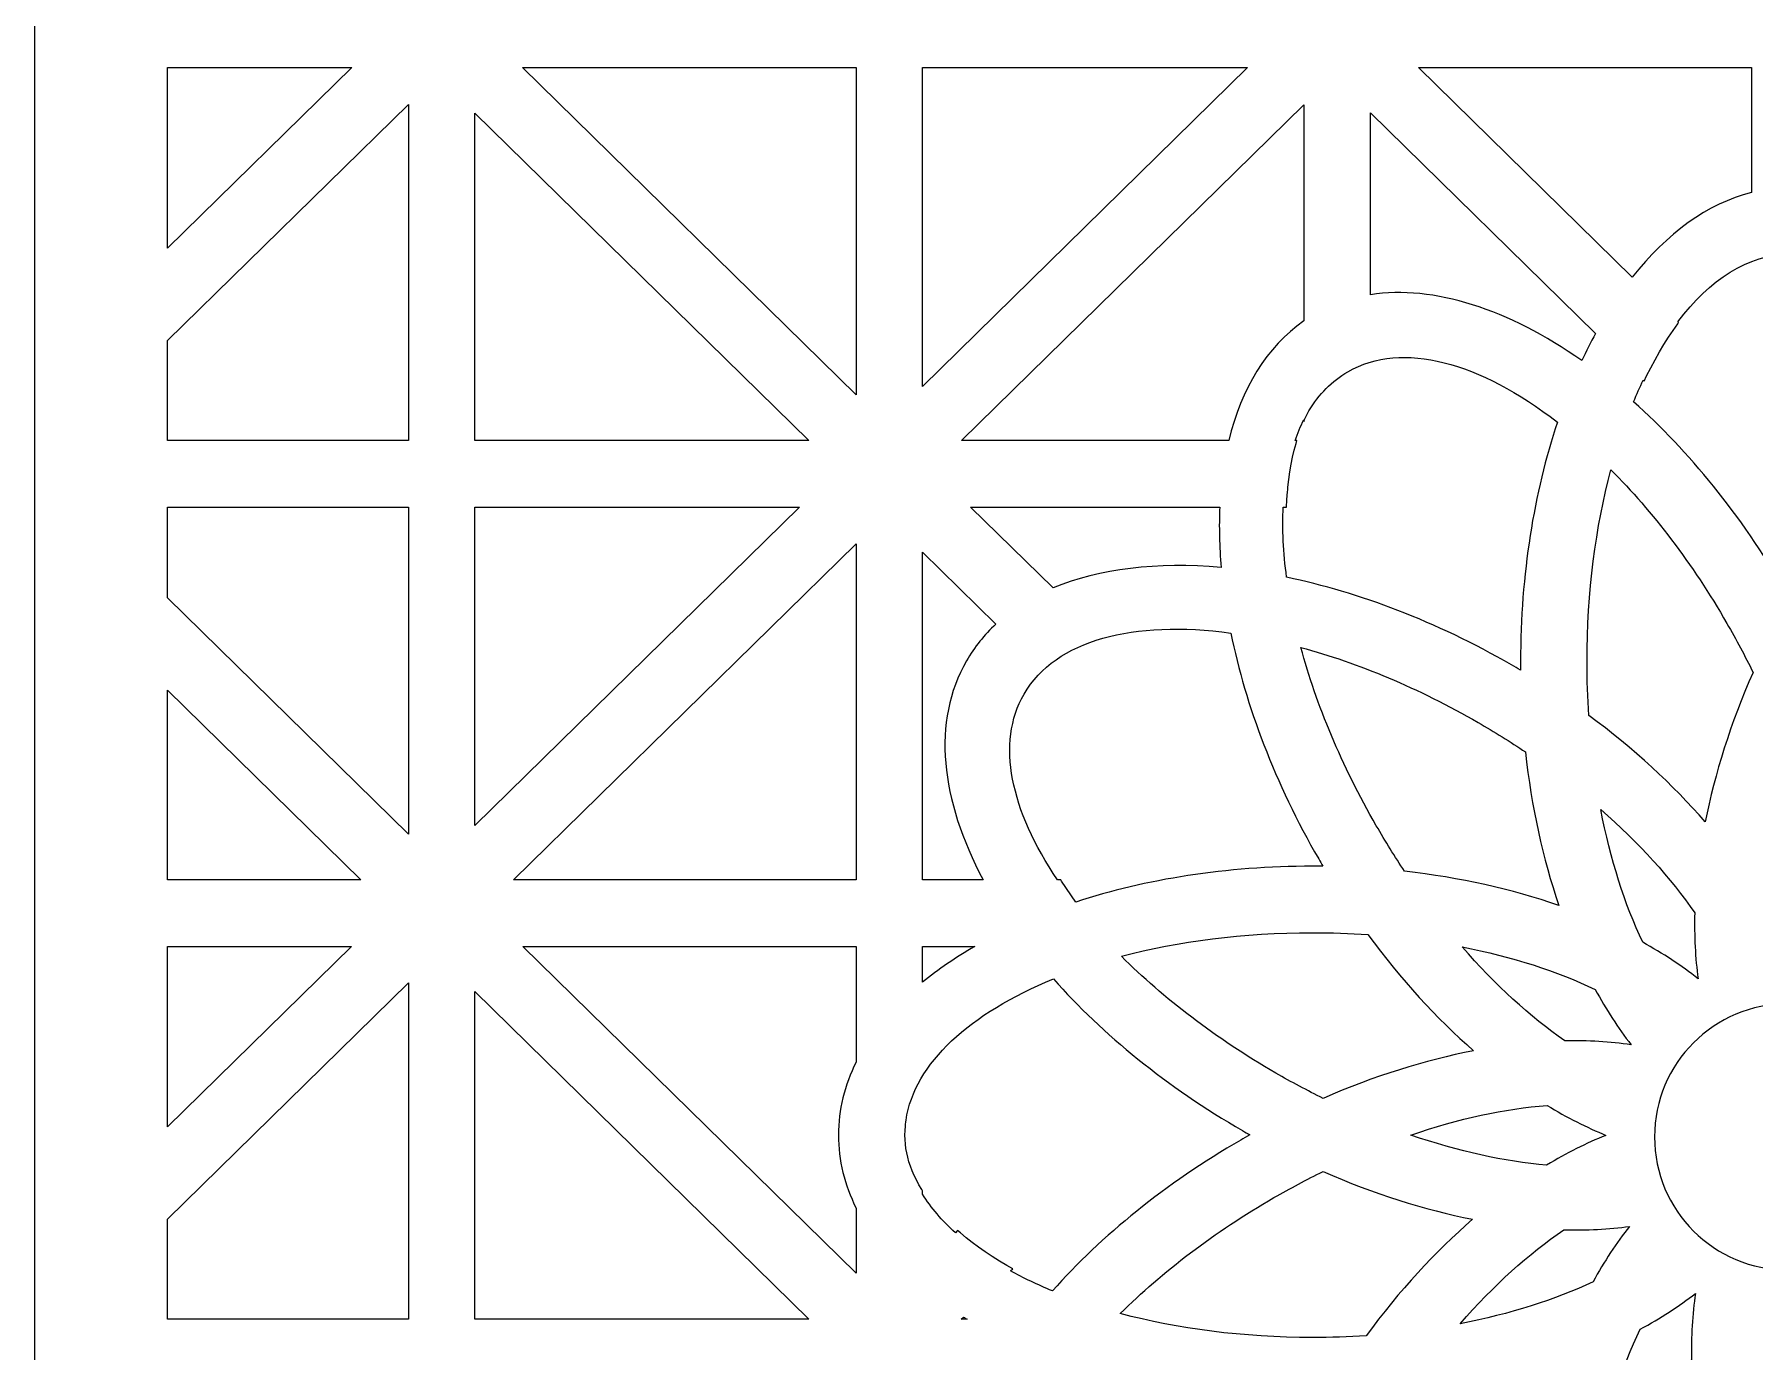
# Model space of a CAD drawing. Header units: centimetres. Extents: x -8.9 to 5.7, y -11.4 to 13.6.
# Drawn here: x -0.801 to 2.401, y -9.514 to -7.062 of the extents above; entities that cross this region are included whole.
import ezdxf

# ---------------------------------------------------------------- set-up
doc = ezdxf.new("R2010")
doc.units = ezdxf.units.CM
doc.header["$MEASUREMENT"] = 0
doc.layers.add('layer 1', color=7, linetype='Continuous')

msp = doc.modelspace()

# ---------------------------------------------------------------- linework, layer by layer
at = {"layer": 'layer 1', "color": 242}
for points, knots in [([(5.67892, 13.6334), (5.67892, 13.6334), (5.67892, 13.37125), (5.67892, 13.37125), (5.67892, 13.37125), (5.67892, 13.37125), (5.67892, 13.19951), (5.67892, 13.19951), (5.67892, 13.19951), (5.67892, 13.19951), (5.67892, 11.94322), (5.67892, 11.94322), (5.67892, 11.94322), (5.67892, 11.94322), (5.67892, 11.77148), (5.67892, 11.77148), (5.67892, 11.77148), (5.67892, 11.77148), (5.67892, 11.73584), (5.67892, 11.73584), (5.67892, 11.73584), (5.67892, 11.73584), (5.67892, 11.5641), (5.67892, 11.5641), (5.67892, 11.5641), (5.67892, 11.5641), (5.67892, 10.30781), (5.67892, 10.30781), (5.67892, 10.30781), (5.67892, 10.30781), (5.67892, 10.13607), (5.67892, 10.13607), (5.67892, 10.13607), (5.67892, 10.13607), (5.67892, 10.10043), (5.67892, 10.10043), (5.67892, 10.10043), (5.67892, 10.10043), (5.67892, 9.92869), (5.67892, 9.92869), (5.67892, 9.92869), (5.67892, 9.92869), (5.67892, 8.6724), (5.67892, 8.6724), (5.67892, 8.6724), (5.67892, 8.6724), (5.67892, 8.50066), (5.67892, 8.50066), (5.67892, 8.50066), (5.67892, 8.50066), (5.67892, 8.46502), (5.67892, 8.46502), (5.67892, 8.46502), (5.67892, 8.46502), (5.67892, 8.29328), (5.67892, 8.29328), (5.67892, 8.29328), (5.67892, 8.29328), (5.67892, 7.03699), (5.67892, 7.03699), (5.67892, 7.03699), (5.67892, 7.03699), (5.67892, 6.86525), (5.67892, 6.86525), (5.67892, 6.86525), (5.67892, 6.86525), (5.67892, 6.82962), (5.67892, 6.82962), (5.67892, 6.82962), (5.67892, 6.82962), (5.67892, 6.65787), (5.67892, 6.65787), (5.67892, 6.65787), (5.67892, 6.65787), (5.67892, 5.40159), (5.67892, 5.40159), (5.67892, 5.40159), (5.67892, 5.40159), (5.67892, 5.22984), (5.67892, 5.22984), (5.67892, 5.22984), (5.67892, 5.22984), (5.67892, 5.19421), (5.67892, 5.19421), (5.67892, 5.19421), (5.67892, 5.19421), (5.67892, 5.02246), (5.67892, 5.02246), (5.67892, 5.02246), (5.67892, 5.02246), (5.67892, 3.76618), (5.67892, 3.76618), (5.67892, 3.76618), (5.67892, 3.76618), (5.67892, 3.59443), (5.67892, 3.59443), (5.67892, 3.59443), (5.67892, 3.59443), (5.67892, 3.5588), (5.67892, 3.5588), (5.67892, 3.5588), (5.67892, 3.5588), (5.67892, 3.38706), (5.67892, 3.38706), (5.67892, 3.38706), (5.67892, 3.38706), (5.67892, 2.13077), (5.67892, 2.13077), (5.67892, 2.13077), (5.67892, 2.13077), (5.67892, 1.95902), (5.67892, 1.95902), (5.67892, 1.95902), (5.67892, 1.95902), (5.67892, 1.92339), (5.67892, 1.92339), (5.67892, 1.92339), (5.67892, 1.92339), (5.67892, 1.75165), (5.67892, 1.75165), (5.67892, 1.75165), (5.67892, 1.75165), (5.67892, 0.49536), (5.67892, 0.49536), (5.67892, 0.49536), (5.67892, 0.49536), (5.67892, 0.32362), (5.67892, 0.32362), (5.67892, 0.32362), (5.67892, 0.32362), (5.67892, 0.28798), (5.67892, 0.28798), (5.67892, 0.28798), (5.67892, 0.28798), (5.67892, 0.11624), (5.67892, 0.11624), (5.67892, 0.11624), (5.67892, 0.11624), (5.67892, -1.14005), (5.67892, -1.14005), (5.67892, -1.14005), (5.67892, -1.14005), (5.67892, -1.31179), (5.67892, -1.31179), (5.67892, -1.31179), (5.67892, -1.31179), (5.67892, -1.34743), (5.67892, -1.34743), (5.67892, -1.34743), (5.67892, -1.34743), (5.67892, -1.51917), (5.67892, -1.51917), (5.67892, -1.51917), (5.67892, -1.51917), (5.67892, -2.77546), (5.67892, -2.77546), (5.67892, -2.77546), (5.67892, -2.77546), (5.67892, -2.9472), (5.67892, -2.9472), (5.67892, -2.9472), (5.67892, -2.9472), (5.67892, -2.98284), (5.67892, -2.98284), (5.67892, -2.98284), (5.67892, -2.98284), (5.67892, -3.15458), (5.67892, -3.15458), (5.67892, -3.15458), (5.67892, -3.15458), (5.67892, -4.41087), (5.67892, -4.41087), (5.67892, -4.41087), (5.67892, -4.41087), (5.67892, -4.58261), (5.67892, -4.58261), (5.67892, -4.58261), (5.67892, -4.58261), (5.67892, -4.61824), (5.67892, -4.61824), (5.67892, -4.61824), (5.67892, -4.61824), (5.67892, -4.78999), (5.67892, -4.78999), (5.67892, -4.78999), (5.67892, -4.78999), (5.67892, -6.04627), (5.67892, -6.04627), (5.67892, -6.04627), (5.67892, -6.04627), (5.67892, -6.21802), (5.67892, -6.21802), (5.67892, -6.21802), (5.67892, -6.21802), (5.67892, -6.25365), (5.67892, -6.25365), (5.67892, -6.25365), (5.67892, -6.25365), (5.67892, -6.4254), (5.67892, -6.4254), (5.67892, -6.4254), (5.67892, -6.4254), (5.67892, -7.68168), (5.67892, -7.68168), (5.67892, -7.68168), (5.67892, -7.68168), (5.67892, -7.85343), (5.67892, -7.85343), (5.67892, -7.85343), (5.67892, -7.85343), (5.67892, -7.88906), (5.67892, -7.88906), (5.67892, -7.88906), (5.67892, -7.88906), (5.67892, -8.06081), (5.67892, -8.06081), (5.67892, -8.06081), (5.67892, -8.06081), (5.67892, -9.31709), (5.67892, -9.31709), (5.67892, -9.31709), (5.67892, -9.31709), (5.67892, -9.48884), (5.67892, -9.48884), (5.67892, -9.48884), (5.67892, -9.48884), (5.67892, -9.52447), (5.67892, -9.52447), (5.67892, -9.52447), (5.67892, -9.52447), (5.67892, -9.69621), (5.67892, -9.69621), (5.67892, -9.69621), (5.67892, -9.69621), (5.67892, -10.9525), (5.67892, -10.9525), (5.67892, -10.9525), (5.67892, -10.9525), (5.67892, -11.12424), (5.67892, -11.12424), (5.67892, -11.12424), (5.67892, -11.12424), (5.67892, -11.37676), (5.67892, -11.37676), (5.67892, -11.37676), (5.67892, -11.37676), (4.44413, -11.37676), (4.44413, -11.37676), (4.44413, -11.37676), (4.44413, -11.37676), (4.26903, -11.37676), (4.26903, -11.37676), (4.26903, -11.37676), (4.26903, -11.37676), (3.96556, -11.37676), (3.96556, -11.37676), (3.96556, -11.37676), (3.96556, -11.37676), (3.79046, -11.37676), (3.79046, -11.37676), (3.79046, -11.37676), (3.79046, -11.37676), (2.77678, -11.37676), (2.77678, -11.37676), (2.77678, -11.37676), (2.77678, -11.37676), (2.60169, -11.37676), (2.60169, -11.37676), (2.60169, -11.37676), (2.60169, -11.37676), (2.29822, -11.37676), (2.29822, -11.37676), (2.29822, -11.37676), (2.29822, -11.37676), (2.12312, -11.37676), (2.12312, -11.37676), (2.12312, -11.37676), (2.12312, -11.37676), (1.10944, -11.37676), (1.10944, -11.37676), (1.10944, -11.37676), (1.10944, -11.37676), (0.93434, -11.37676), (0.93434, -11.37676), (0.93434, -11.37676), (0.93434, -11.37676), (0.63087, -11.37676), (0.63087, -11.37676), (0.63087, -11.37676), (0.63087, -11.37676), (0.45577, -11.37676), (0.45577, -11.37676), (0.45577, -11.37676), (0.45577, -11.37676), (-0.80061, -11.37676), (-0.80061, -11.37676), (-0.80061, -11.37676), (-0.80061, -11.37676), (-0.80061, -11.14541), (-0.80061, -11.14541), (-0.80061, -11.14541), (-0.80061, -11.14541), (-0.80061, -10.97367), (-0.80061, -10.97367), (-0.80061, -10.97367), (-0.80061, -10.97367), (-0.80061, -9.67505), (-0.80061, -9.67505), (-0.80061, -9.67505), (-0.80061, -9.67505), (-0.80061, -9.33826), (-0.80061, -9.33826), (-0.80061, -9.33826), (-0.80061, -9.33826), (-0.80061, -8.03964), (-0.80061, -8.03964), (-0.80061, -8.03964), (-0.80061, -8.03964), (-0.80061, -7.70285), (-0.80061, -7.70285), (-0.80061, -7.70285), (-0.80061, -7.70285), (-0.80061, -6.40423), (-0.80061, -6.40423), (-0.80061, -6.40423), (-0.80061, -6.40423), (-0.80061, -6.06744), (-0.80061, -6.06744), (-0.80061, -6.06744), (-0.80061, -6.06744), (-0.80061, -4.76882), (-0.80061, -4.76882), (-0.80061, -4.76882), (-0.80061, -4.76882), (-0.80061, -4.43203), (-0.80061, -4.43203), (-0.80061, -4.43203), (-0.80061, -4.43203), (-0.80061, -3.13341), (-0.80061, -3.13341), (-0.80061, -3.13341), (-0.80061, -3.13341), (-0.80061, -2.79663), (-0.80061, -2.79663), (-0.80061, -2.79663), (-0.80061, -2.79663), (-0.80061, -1.498), (-0.80061, -1.498), (-0.80061, -1.498), (-0.80061, -1.498), (-0.80061, -1.16122), (-0.80061, -1.16122), (-0.80061, -1.16122), (-0.80061, -1.16122), (-0.80061, 0.13741), (-0.80061, 0.13741), (-0.80061, 0.13741), (-0.80061, 0.13741), (-0.80061, 0.47419), (-0.80061, 0.47419), (-0.80061, 0.47419), (-0.80061, 0.47419), (-0.80061, 1.77282), (-0.80061, 1.77282), (-0.80061, 1.77282), (-0.80061, 1.77282), (-0.80061, 2.1096), (-0.80061, 2.1096), (-0.80061, 2.1096), (-0.80061, 2.1096), (-0.80061, 3.40822), (-0.80061, 3.40822), (-0.80061, 3.40822), (-0.80061, 3.40822), (-0.80061, 3.74501), (-0.80061, 3.74501), (-0.80061, 3.74501), (-0.80061, 3.74501), (-0.80061, 5.04363), (-0.80061, 5.04363), (-0.80061, 5.04363), (-0.80061, 5.04363), (-0.80061, 5.38042), (-0.80061, 5.38042), (-0.80061, 5.38042), (-0.80061, 5.38042), (-0.80061, 6.67904), (-0.80061, 6.67904), (-0.80061, 6.67904), (-0.80061, 6.67904), (-0.80061, 7.01583), (-0.80061, 7.01583), (-0.80061, 7.01583), (-0.80061, 7.01583), (-0.80061, 8.31445), (-0.80061, 8.31445), (-0.80061, 8.31445), (-0.80061, 8.31445), (-0.80061, 8.65124), (-0.80061, 8.65124), (-0.80061, 8.65124), (-0.80061, 8.65124), (-0.80061, 9.94986), (-0.80061, 9.94986), (-0.80061, 9.94986), (-0.80061, 9.94986), (-0.80061, 10.28664), (-0.80061, 10.28664), (-0.80061, 10.28664), (-0.80061, 10.28664), (-0.80061, 11.58527), (-0.80061, 11.58527), (-0.80061, 11.58527), (-0.80061, 11.58527), (-0.80061, 11.92205), (-0.80061, 11.92205), (-0.80061, 11.92205), (-0.80061, 11.92205), (-0.80061, 13.22068), (-0.80061, 13.22068), (-0.80061, 13.22068), (-0.80061, 13.22068), (-0.80061, 13.39242), (-0.80061, 13.39242), (-0.80061, 13.39242), (-0.80061, 13.39242), (-0.80061, 13.6334), (-0.80061, 13.6334), (-0.80061, 13.6334), (-0.80061, 13.6334), (0.44595, 13.6334), (0.44595, 13.6334), (0.44595, 13.6334), (0.44595, 13.6334), (0.62105, 13.6334), (0.62105, 13.6334), (0.62105, 13.6334), (0.62105, 13.6334), (0.94416, 13.6334), (0.94416, 13.6334), (0.94416, 13.6334), (0.94416, 13.6334), (1.11926, 13.6334), (1.11926, 13.6334), (1.11926, 13.6334), (1.11926, 13.6334), (2.1133, 13.6334), (2.1133, 13.6334), (2.1133, 13.6334), (2.1133, 13.6334), (2.2884, 13.6334), (2.2884, 13.6334), (2.2884, 13.6334), (2.2884, 13.6334), (2.6115, 13.6334), (2.6115, 13.6334), (2.6115, 13.6334), (2.6115, 13.6334), (2.7866, 13.6334), (2.7866, 13.6334), (2.7866, 13.6334), (2.7866, 13.6334), (3.78064, 13.6334), (3.78064, 13.6334), (3.78064, 13.6334), (3.78064, 13.6334), (3.95574, 13.6334), (3.95574, 13.6334), (3.95574, 13.6334), (3.95574, 13.6334), (4.27885, 13.6334), (4.27885, 13.6334), (4.27885, 13.6334), (4.27885, 13.6334), (4.45395, 13.6334), (4.45395, 13.6334), (4.45395, 13.6334), (4.45395, 13.6334), (5.67892, 13.6334), (5.67892, 13.6334)], [0, 0, 0, 0, 0.0082645, 0.0082645, 0.0082645, 0.0082645, 0.0165289, 0.0165289, 0.0165289, 0.0165289, 0.0247934, 0.0247934, 0.0247934, 0.0247934, 0.0330579, 0.0330579, 0.0330579, 0.0330579, 0.0413223, 0.0413223, 0.0413223, 0.0413223, 0.0495868, 0.0495868, 0.0495868, 0.0495868, 0.0578512, 0.0578512, 0.0578512, 0.0578512, 0.0661157, 0.0661157, 0.0661157, 0.0661157, 0.0743802, 0.0743802, 0.0743802, 0.0743802, 0.0826446, 0.0826446, 0.0826446, 0.0826446, 0.0909091, 0.0909091, 0.0909091, 0.0909091, 0.0991736, 0.0991736, 0.0991736, 0.0991736, 0.107438, 0.107438, 0.107438, 0.107438, 0.1157025, 0.1157025, 0.1157025, 0.1157025, 0.1239669, 0.1239669, 0.1239669, 0.1239669, 0.1322314, 0.1322314, 0.1322314, 0.1322314, 0.1404959, 0.1404959, 0.1404959, 0.1404959, 0.1487603, 0.1487603, 0.1487603, 0.1487603, 0.1570248, 0.1570248, 0.1570248, 0.1570248, 0.1652893, 0.1652893, 0.1652893, 0.1652893, 0.1735537, 0.1735537, 0.1735537, 0.1735537, 0.1818182, 0.1818182, 0.1818182, 0.1818182, 0.1900826, 0.1900826, 0.1900826, 0.1900826, 0.1983471, 0.1983471, 0.1983471, 0.1983471, 0.2066116, 0.2066116, 0.2066116, 0.2066116, 0.214876, 0.214876, 0.214876, 0.214876, 0.2231405, 0.2231405, 0.2231405, 0.2231405, 0.231405, 0.231405, 0.231405, 0.231405, 0.2396694, 0.2396694, 0.2396694, 0.2396694, 0.2479339, 0.2479339, 0.2479339, 0.2479339, 0.2561983, 0.2561983, 0.2561983, 0.2561983, 0.2644628, 0.2644628, 0.2644628, 0.2644628, 0.2727273, 0.2727273, 0.2727273, 0.2727273, 0.2809917, 0.2809917, 0.2809917, 0.2809917, 0.2892562, 0.2892562, 0.2892562, 0.2892562, 0.2975207, 0.2975207, 0.2975207, 0.2975207, 0.3057851, 0.3057851, 0.3057851, 0.3057851, 0.3140496, 0.3140496, 0.3140496, 0.3140496, 0.322314, 0.322314, 0.322314, 0.322314, 0.3305785, 0.3305785, 0.3305785, 0.3305785, 0.338843, 0.338843, 0.338843, 0.338843, 0.3471074, 0.3471074, 0.3471074, 0.3471074, 0.3553719, 0.3553719, 0.3553719, 0.3553719, 0.3636364, 0.3636364, 0.3636364, 0.3636364, 0.3719008, 0.3719008, 0.3719008, 0.3719008, 0.3801653, 0.3801653, 0.3801653, 0.3801653, 0.3884298, 0.3884298, 0.3884298, 0.3884298, 0.3966942, 0.3966942, 0.3966942, 0.3966942, 0.4049587, 0.4049587, 0.4049587, 0.4049587, 0.4132231, 0.4132231, 0.4132231, 0.4132231, 0.4214876, 0.4214876, 0.4214876, 0.4214876, 0.4297521, 0.4297521, 0.4297521, 0.4297521, 0.4380165, 0.4380165, 0.4380165, 0.4380165, 0.446281, 0.446281, 0.446281, 0.446281, 0.4545455, 0.4545455, 0.4545455, 0.4545455, 0.4628099, 0.4628099, 0.4628099, 0.4628099, 0.4710744, 0.4710744, 0.4710744, 0.4710744, 0.4793388, 0.4793388, 0.4793388, 0.4793388, 0.4876033, 0.4876033, 0.4876033, 0.4876033, 0.4958678, 0.4958678, 0.4958678, 0.4958678, 0.5041322, 0.5041322, 0.5041322, 0.5041322, 0.5123967, 0.5123967, 0.5123967, 0.5123967, 0.5206612, 0.5206612, 0.5206612, 0.5206612, 0.5289256, 0.5289256, 0.5289256, 0.5289256, 0.5371901, 0.5371901, 0.5371901, 0.5371901, 0.5454545, 0.5454545, 0.5454545, 0.5454545, 0.553719, 0.553719, 0.553719, 0.553719, 0.5619835, 0.5619835, 0.5619835, 0.5619835, 0.5702479, 0.5702479, 0.5702479, 0.5702479, 0.5785124, 0.5785124, 0.5785124, 0.5785124, 0.5867769, 0.5867769, 0.5867769, 0.5867769, 0.5950413, 0.5950413, 0.5950413, 0.5950413, 0.6033058, 0.6033058, 0.6033058, 0.6033058, 0.6115702, 0.6115702, 0.6115702, 0.6115702, 0.6198347, 0.6198347, 0.6198347, 0.6198347, 0.6280992, 0.6280992, 0.6280992, 0.6280992, 0.6363636, 0.6363636, 0.6363636, 0.6363636, 0.6446281, 0.6446281, 0.6446281, 0.6446281, 0.6528926, 0.6528926, 0.6528926, 0.6528926, 0.661157, 0.661157, 0.661157, 0.661157, 0.6694215, 0.6694215, 0.6694215, 0.6694215, 0.677686, 0.677686, 0.677686, 0.677686, 0.6859504, 0.6859504, 0.6859504, 0.6859504, 0.6942149, 0.6942149, 0.6942149, 0.6942149, 0.7024793, 0.7024793, 0.7024793, 0.7024793, 0.7107438, 0.7107438, 0.7107438, 0.7107438, 0.7190083, 0.7190083, 0.7190083, 0.7190083, 0.7272727, 0.7272727, 0.7272727, 0.7272727, 0.7355372, 0.7355372, 0.7355372, 0.7355372, 0.7438017, 0.7438017, 0.7438017, 0.7438017, 0.7520661, 0.7520661, 0.7520661, 0.7520661, 0.7603306, 0.7603306, 0.7603306, 0.7603306, 0.768595, 0.768595, 0.768595, 0.768595, 0.7768595, 0.7768595, 0.7768595, 0.7768595, 0.785124, 0.785124, 0.785124, 0.785124, 0.7933884, 0.7933884, 0.7933884, 0.7933884, 0.8016529, 0.8016529, 0.8016529, 0.8016529, 0.8099174, 0.8099174, 0.8099174, 0.8099174, 0.8181818, 0.8181818, 0.8181818, 0.8181818, 0.8264463, 0.8264463, 0.8264463, 0.8264463, 0.8347107, 0.8347107, 0.8347107, 0.8347107, 0.8429752, 0.8429752, 0.8429752, 0.8429752, 0.8512397, 0.8512397, 0.8512397, 0.8512397, 0.8595041, 0.8595041, 0.8595041, 0.8595041, 0.8677686, 0.8677686, 0.8677686, 0.8677686, 0.8760331, 0.8760331, 0.8760331, 0.8760331, 0.8842975, 0.8842975, 0.8842975, 0.8842975, 0.892562, 0.892562, 0.892562, 0.892562, 0.9008264, 0.9008264, 0.9008264, 0.9008264, 0.9090909, 0.9090909, 0.9090909, 0.9090909, 0.9173554, 0.9173554, 0.9173554, 0.9173554, 0.9256198, 0.9256198, 0.9256198, 0.9256198, 0.9338843, 0.9338843, 0.9338843, 0.9338843, 0.9421488, 0.9421488, 0.9421488, 0.9421488, 0.9504132, 0.9504132, 0.9504132, 0.9504132, 0.9586777, 0.9586777, 0.9586777, 0.9586777, 0.9669421, 0.9669421, 0.9669421, 0.9669421, 0.9752066, 0.9752066, 0.9752066, 0.9752066, 0.9834711, 0.9834711, 0.9834711, 0.9834711, 1, 1, 1, 1]), ([(-0.55298, -7.45997), (-0.55298, -7.45997), (-0.2101, -7.12365), (-0.2101, -7.12365), (-0.2101, -7.12365), (-0.2101, -7.12365), (-0.55298, -7.12365), (-0.55298, -7.12365), (-0.55298, -7.12365), (-0.55298, -7.12365), (-0.55298, -7.45997), (-0.55298, -7.45997)], [0, 0, 0, 0, 0.25, 0.25, 0.25, 0.25, 0.5, 0.5, 0.5, 0.5, 1, 1, 1, 1]), ([(0.72861, -7.73241), (0.72861, -7.73241), (0.72861, -7.12365), (0.72861, -7.12365), (0.72861, -7.12365), (0.72861, -7.12365), (0.10796, -7.12365), (0.10796, -7.12365), (0.10796, -7.12365), (0.10796, -7.12365), (0.72861, -7.73241), (0.72861, -7.73241)], [0, 0, 0, 0, 0.25, 0.25, 0.25, 0.25, 0.5, 0.5, 0.5, 0.5, 1, 1, 1, 1]), ([(0.85242, -7.12365), (0.85242, -7.12365), (0.85242, -7.71689), (0.85242, -7.71689), (0.85242, -7.71689), (0.85242, -7.71689), (1.45725, -7.12365), (1.45725, -7.12365), (1.45725, -7.12365), (1.45725, -7.12365), (0.85242, -7.12365), (0.85242, -7.12365)], [0, 0, 0, 0, 0.25, 0.25, 0.25, 0.25, 0.5, 0.5, 0.5, 0.5, 1, 1, 1, 1]), ([(2.17311, -7.51384), (2.23735, -7.43213), (2.31303, -7.37662), (2.3951, -7.3562), (2.3951, -7.3562), (2.3951, -7.3562), (2.3951, -7.12365), (2.3951, -7.12365), (2.3951, -7.12365), (2.3951, -7.12365), (1.77531, -7.12365), (1.77531, -7.12365), (1.77531, -7.12365), (1.77531, -7.12365), (2.17311, -7.51384), (2.17311, -7.51384)], [0, 0, 0, 0, 0.2, 0.2, 0.2, 0.2, 0.4, 0.4, 0.4, 0.4, 0.6, 0.6, 0.6, 0.6, 1, 1, 1, 1]), ([(-0.55298, -7.81773), (-0.55298, -7.81773), (-0.10463, -7.81773), (-0.10463, -7.81773), (-0.10463, -7.81773), (-0.10463, -7.81773), (-0.10463, -7.19195), (-0.10463, -7.19195), (-0.10463, -7.19195), (-0.10463, -7.19195), (-0.55298, -7.63171), (-0.55298, -7.63171), (-0.55298, -7.63171), (-0.55298, -7.63171), (-0.55298, -7.81773), (-0.55298, -7.81773)], [0, 0, 0, 0, 0.2, 0.2, 0.2, 0.2, 0.4, 0.4, 0.4, 0.4, 0.6, 0.6, 0.6, 0.6, 1, 1, 1, 1]), ([(1.42227, -7.81773), (1.44561, -7.72114), (1.4921, -7.64353), (1.56185, -7.59522), (1.56185, -7.59522), (1.56185, -7.59522), (1.56185, -7.19279), (1.56185, -7.19279), (1.56185, -7.19279), (1.56185, -7.19279), (0.92471, -7.81773), (0.92471, -7.81773), (0.92471, -7.81773), (0.92471, -7.81773), (1.42227, -7.81773), (1.42227, -7.81773)], [0, 0, 0, 0, 0.2, 0.2, 0.2, 0.2, 0.4, 0.4, 0.4, 0.4, 0.6, 0.6, 0.6, 0.6, 1, 1, 1, 1]), ([(0.01918, -7.20831), (0.01918, -7.20831), (0.01918, -7.81773), (0.01918, -7.81773), (0.01918, -7.81773), (0.01918, -7.81773), (0.6405, -7.81773), (0.6405, -7.81773), (0.6405, -7.81773), (0.6405, -7.81773), (0.01918, -7.20831), (0.01918, -7.20831)], [0, 0, 0, 0, 0.25, 0.25, 0.25, 0.25, 0.5, 0.5, 0.5, 0.5, 1, 1, 1, 1]), ([(1.68567, -7.54635), (1.80407, -7.52798), (1.94325, -7.57359), (2.07921, -7.66905), (2.07921, -7.66905), (2.08736, -7.65163), (2.09588, -7.63478), (2.10475, -7.61853), (2.10475, -7.61853), (2.10475, -7.61853), (1.68567, -7.20747), (1.68567, -7.20747), (1.68567, -7.20747), (1.68567, -7.20747), (1.68567, -7.54635), (1.68567, -7.54635)], [0, 0, 0, 0, 0.2, 0.2, 0.2, 0.2, 0.4, 0.4, 0.4, 0.4, 0.6, 0.6, 0.6, 0.6, 1, 1, 1, 1]), ([(2.17565, -7.74571), (2.27825, -7.83704), (2.37553, -7.956), (2.45646, -8.09617), (2.45646, -8.09617), (2.45974, -8.10185), (2.46296, -8.10755), (2.46615, -8.11324), (2.46615, -8.11324), (2.46874, -8.10867), (2.47134, -8.10409), (2.47398, -8.09952), (2.47398, -8.09952), (2.55535, -7.95859), (2.65325, -7.83911), (2.75647, -7.74758), (2.75647, -7.74758), (2.74745, -7.72555), (2.73782, -7.70458), (2.72764, -7.68474), (2.72764, -7.68474), (2.72764, -7.68474), (2.72695, -7.68542), (2.72695, -7.68542), (2.72695, -7.68542), (2.72695, -7.68542), (2.72615, -7.68382), (2.72615, -7.68382), (2.72615, -7.68382), (2.72615, -7.68382), (2.71816, -7.66882), (2.71816, -7.66882), (2.71816, -7.66882), (2.71816, -7.66882), (2.71001, -7.65432), (2.71001, -7.65432), (2.71001, -7.65432), (2.71001, -7.65432), (2.7017, -7.64031), (2.7017, -7.64031), (2.7017, -7.64031), (2.7017, -7.64031), (2.69325, -7.6268), (2.69325, -7.6268), (2.69325, -7.6268), (2.69325, -7.6268), (2.68466, -7.61381), (2.68466, -7.61381), (2.68466, -7.61381), (2.68466, -7.61381), (2.67595, -7.60134), (2.67595, -7.60134), (2.67595, -7.60134), (2.67595, -7.60134), (2.66714, -7.5894), (2.66714, -7.5894), (2.66714, -7.5894), (2.66714, -7.5894), (2.6596, -7.57974), (2.6596, -7.57974), (2.6596, -7.57974), (2.6596, -7.57974), (2.65975, -7.57959), (2.65975, -7.57959), (2.65975, -7.57959), (2.60307, -7.51084), (2.53666, -7.47129), (2.46567, -7.47129), (2.46567, -7.47129), (2.38889, -7.47129), (2.31747, -7.51757), (2.25791, -7.59701), (2.25791, -7.59701), (2.25791, -7.59701), (2.25918, -7.59826), (2.25918, -7.59826), (2.25918, -7.59826), (2.25918, -7.59826), (2.25765, -7.60032), (2.25765, -7.60032), (2.25765, -7.60032), (2.25765, -7.60032), (2.24897, -7.61271), (2.24897, -7.61271), (2.24897, -7.61271), (2.24897, -7.61271), (2.2404, -7.6256), (2.2404, -7.6256), (2.2404, -7.6256), (2.2404, -7.6256), (2.23196, -7.63902), (2.23196, -7.63902), (2.23196, -7.63902), (2.23196, -7.63902), (2.22367, -7.65293), (2.22367, -7.65293), (2.22367, -7.65293), (2.22367, -7.65293), (2.21553, -7.66735), (2.21553, -7.66735), (2.21553, -7.66735), (2.21553, -7.66735), (2.20755, -7.68224), (2.20755, -7.68224), (2.20755, -7.68224), (2.20755, -7.68224), (2.19976, -7.69759), (2.19976, -7.69759), (2.19976, -7.69759), (2.19976, -7.69759), (2.19515, -7.7072), (2.19515, -7.7072), (2.19515, -7.7072), (2.19515, -7.7072), (2.19345, -7.70553), (2.19345, -7.70553), (2.19345, -7.70553), (2.18729, -7.71849), (2.18134, -7.73189), (2.17565, -7.74571)], [0, 0, 0, 0, 0.0322581, 0.0322581, 0.0322581, 0.0322581, 0.0645161, 0.0645161, 0.0645161, 0.0645161, 0.0967742, 0.0967742, 0.0967742, 0.0967742, 0.1290323, 0.1290323, 0.1290323, 0.1290323, 0.1612903, 0.1612903, 0.1612903, 0.1612903, 0.1935484, 0.1935484, 0.1935484, 0.1935484, 0.2258065, 0.2258065, 0.2258065, 0.2258065, 0.2580645, 0.2580645, 0.2580645, 0.2580645, 0.2903226, 0.2903226, 0.2903226, 0.2903226, 0.3225806, 0.3225806, 0.3225806, 0.3225806, 0.3548387, 0.3548387, 0.3548387, 0.3548387, 0.3870968, 0.3870968, 0.3870968, 0.3870968, 0.4193548, 0.4193548, 0.4193548, 0.4193548, 0.4516129, 0.4516129, 0.4516129, 0.4516129, 0.483871, 0.483871, 0.483871, 0.483871, 0.516129, 0.516129, 0.516129, 0.516129, 0.5483871, 0.5483871, 0.5483871, 0.5483871, 0.5806452, 0.5806452, 0.5806452, 0.5806452, 0.6129032, 0.6129032, 0.6129032, 0.6129032, 0.6451613, 0.6451613, 0.6451613, 0.6451613, 0.6774194, 0.6774194, 0.6774194, 0.6774194, 0.7096774, 0.7096774, 0.7096774, 0.7096774, 0.7419355, 0.7419355, 0.7419355, 0.7419355, 0.7741935, 0.7741935, 0.7741935, 0.7741935, 0.8064516, 0.8064516, 0.8064516, 0.8064516, 0.8387097, 0.8387097, 0.8387097, 0.8387097, 0.8709677, 0.8709677, 0.8709677, 0.8709677, 0.9032258, 0.9032258, 0.9032258, 0.9032258, 0.9354839, 0.9354839, 0.9354839, 0.9354839, 1, 1, 1, 1]), ([(1.52987, -8.07237), (1.66439, -8.10017), (1.80812, -8.15455), (1.94829, -8.23547), (1.94829, -8.23547), (1.95397, -8.23875), (1.9596, -8.24208), (1.96522, -8.24541), (1.96522, -8.24541), (1.96517, -8.24016), (1.96514, -8.23489), (1.96514, -8.22962), (1.96514, -8.22962), (1.96514, -8.06688), (1.99018, -7.91446), (2.03381, -7.78358), (2.03381, -7.78358), (1.88961, -7.67202), (1.74522, -7.63117), (1.64383, -7.68971), (1.64383, -7.68971), (1.61403, -7.70691), (1.58982, -7.73162), (1.5711, -7.76252), (1.5711, -7.76252), (1.5711, -7.76252), (1.56792, -7.76876), (1.56792, -7.76876), (1.56792, -7.76876), (1.56792, -7.76876), (1.56333, -7.77869), (1.56333, -7.77869), (1.56333, -7.77869), (1.56333, -7.77869), (1.56185, -7.78222), (1.56185, -7.78222), (1.56185, -7.78222), (1.56185, -7.78222), (1.56185, -7.77915), (1.56185, -7.77915), (1.56185, -7.77915), (1.5557, -7.79124), (1.55027, -7.80411), (1.54558, -7.81773), (1.54558, -7.81773), (1.54558, -7.81773), (1.54912, -7.81773), (1.54912, -7.81773), (1.54912, -7.81773), (1.54912, -7.81773), (1.5474, -7.82344), (1.5474, -7.82344), (1.5474, -7.82344), (1.5474, -7.82344), (1.5441, -7.83585), (1.5441, -7.83585), (1.5441, -7.83585), (1.5441, -7.83585), (1.5411, -7.84874), (1.5411, -7.84874), (1.5411, -7.84874), (1.5411, -7.84874), (1.53842, -7.86208), (1.53842, -7.86208), (1.53842, -7.86208), (1.53842, -7.86208), (1.53605, -7.87588), (1.53605, -7.87588), (1.53605, -7.87588), (1.53605, -7.87588), (1.53402, -7.89011), (1.53402, -7.89011), (1.53402, -7.89011), (1.53402, -7.89011), (1.53234, -7.90477), (1.53234, -7.90477), (1.53234, -7.90477), (1.53234, -7.90477), (1.53185, -7.91028), (1.53185, -7.91028), (1.53185, -7.91028), (1.53185, -7.91028), (1.53156, -7.91285), (1.53156, -7.91285), (1.53156, -7.91285), (1.53156, -7.91285), (1.53023, -7.92791), (1.53023, -7.92791), (1.53023, -7.92791), (1.53023, -7.92791), (1.52937, -7.94154), (1.52937, -7.94154), (1.52937, -7.94154), (1.52937, -7.94154), (1.52352, -7.94154), (1.52352, -7.94154), (1.52352, -7.94154), (1.52158, -7.98225), (1.5237, -8.02615), (1.52987, -8.07237)], [0, 0, 0, 0, 0.0384615, 0.0384615, 0.0384615, 0.0384615, 0.0769231, 0.0769231, 0.0769231, 0.0769231, 0.1153846, 0.1153846, 0.1153846, 0.1153846, 0.1538462, 0.1538462, 0.1538462, 0.1538462, 0.1923077, 0.1923077, 0.1923077, 0.1923077, 0.2307692, 0.2307692, 0.2307692, 0.2307692, 0.2692308, 0.2692308, 0.2692308, 0.2692308, 0.3076923, 0.3076923, 0.3076923, 0.3076923, 0.3461538, 0.3461538, 0.3461538, 0.3461538, 0.3846154, 0.3846154, 0.3846154, 0.3846154, 0.4230769, 0.4230769, 0.4230769, 0.4230769, 0.4615385, 0.4615385, 0.4615385, 0.4615385, 0.5, 0.5, 0.5, 0.5, 0.5384615, 0.5384615, 0.5384615, 0.5384615, 0.5769231, 0.5769231, 0.5769231, 0.5769231, 0.6153846, 0.6153846, 0.6153846, 0.6153846, 0.6538462, 0.6538462, 0.6538462, 0.6538462, 0.6923077, 0.6923077, 0.6923077, 0.6923077, 0.7307692, 0.7307692, 0.7307692, 0.7307692, 0.7692308, 0.7692308, 0.7692308, 0.7692308, 0.8076923, 0.8076923, 0.8076923, 0.8076923, 0.8461538, 0.8461538, 0.8461538, 0.8461538, 0.8846154, 0.8846154, 0.8846154, 0.8846154, 0.9230769, 0.9230769, 0.9230769, 0.9230769, 1, 1, 1, 1]), ([(2.0922, -8.32955), (2.17579, -8.39114), (2.2487, -8.45835), (2.3089, -8.5278), (2.3089, -8.5278), (2.32665, -8.438), (2.35632, -8.34393), (2.39792, -8.24941), (2.39792, -8.24941), (2.38299, -8.21897), (2.36678, -8.18847), (2.34923, -8.15808), (2.34923, -8.15808), (2.28499, -8.0468), (2.2107, -7.94995), (2.1334, -7.87211), (2.1334, -7.87211), (2.10504, -7.97863), (2.08895, -8.10034), (2.08895, -8.22962), (2.08895, -8.22962), (2.08895, -8.26349), (2.09006, -8.29684), (2.0922, -8.32955)], [0, 0, 0, 0, 0.1428571, 0.1428571, 0.1428571, 0.1428571, 0.2857143, 0.2857143, 0.2857143, 0.2857143, 0.4285714, 0.4285714, 0.4285714, 0.4285714, 0.5714286, 0.5714286, 0.5714286, 0.5714286, 0.7142857, 0.7142857, 0.7142857, 0.7142857, 1, 1, 1, 1]), ([(-0.10463, -8.55054), (-0.10463, -8.55054), (-0.10463, -7.94154), (-0.10463, -7.94154), (-0.10463, -7.94154), (-0.10463, -7.94154), (-0.55298, -7.94154), (-0.55298, -7.94154), (-0.55298, -7.94154), (-0.55298, -7.94154), (-0.55298, -8.11078), (-0.55298, -8.11078), (-0.55298, -8.11078), (-0.55298, -8.11078), (-0.10463, -8.55054), (-0.10463, -8.55054)], [0, 0, 0, 0, 0.2, 0.2, 0.2, 0.2, 0.4, 0.4, 0.4, 0.4, 0.6, 0.6, 0.6, 0.6, 1, 1, 1, 1]), ([(0.01918, -7.94154), (0.01918, -7.94154), (0.01918, -8.53417), (0.01918, -8.53417), (0.01918, -8.53417), (0.01918, -8.53417), (0.62338, -7.94154), (0.62338, -7.94154), (0.62338, -7.94154), (0.62338, -7.94154), (0.01918, -7.94154), (0.01918, -7.94154)], [0, 0, 0, 0, 0.25, 0.25, 0.25, 0.25, 0.5, 0.5, 0.5, 0.5, 1, 1, 1, 1]), ([(1.09542, -8.0922), (1.18122, -8.05626), (1.28888, -8.04362), (1.40802, -8.0542), (1.40802, -8.0542), (1.40466, -8.01529), (1.40379, -7.97762), (1.4054, -7.94154), (1.4054, -7.94154), (1.4054, -7.94154), (0.94183, -7.94154), (0.94183, -7.94154), (0.94183, -7.94154), (0.94183, -7.94154), (1.09542, -8.0922), (1.09542, -8.0922)], [0, 0, 0, 0, 0.2, 0.2, 0.2, 0.2, 0.4, 0.4, 0.4, 0.4, 0.6, 0.6, 0.6, 0.6, 1, 1, 1, 1]), ([(0.72861, -8.63562), (0.72861, -8.63562), (0.72861, -8.01008), (0.72861, -8.01008), (0.72861, -8.01008), (0.72861, -8.01008), (0.09085, -8.63562), (0.09085, -8.63562), (0.09085, -8.63562), (0.09085, -8.63562), (0.72861, -8.63562), (0.72861, -8.63562)], [0, 0, 0, 0, 0.25, 0.25, 0.25, 0.25, 0.5, 0.5, 0.5, 0.5, 1, 1, 1, 1]), ([(0.96523, -8.63562), (0.88557, -8.48686), (0.86904, -8.34051), (0.93407, -8.22788), (0.93407, -8.22788), (0.94885, -8.20227), (0.96725, -8.17945), (0.98884, -8.1594), (0.98884, -8.1594), (0.98884, -8.1594), (0.85242, -8.0256), (0.85242, -8.0256), (0.85242, -8.0256), (0.85242, -8.0256), (0.85242, -8.63562), (0.85242, -8.63562), (0.85242, -8.63562), (0.85242, -8.63562), (0.96523, -8.63562), (0.96523, -8.63562)], [0, 0, 0, 0, 0.1666667, 0.1666667, 0.1666667, 0.1666667, 0.3333333, 0.3333333, 0.3333333, 0.3333333, 0.5, 0.5, 0.5, 0.5, 0.6666667, 0.6666667, 0.6666667, 0.6666667, 1, 1, 1, 1]), ([(1.13758, -8.67696), (1.26716, -8.63451), (1.4175, -8.6102), (1.57785, -8.6102), (1.57785, -8.6102), (1.58441, -8.6102), (1.59095, -8.61026), (1.59748, -8.61034), (1.59748, -8.61034), (1.59481, -8.60582), (1.59215, -8.60127), (1.58951, -8.5967), (1.58951, -8.5967), (1.50815, -8.45577), (1.45362, -8.31124), (1.42596, -8.17609), (1.42596, -8.17609), (1.24531, -8.15157), (1.09983, -8.18839), (1.0413, -8.28978), (1.0413, -8.28978), (0.98873, -8.38082), (1.01632, -8.50652), (1.10325, -8.63562), (1.10325, -8.63562), (1.10325, -8.63562), (1.10943, -8.63562), (1.10943, -8.63562), (1.10943, -8.63562), (1.10943, -8.63562), (1.11093, -8.63794), (1.11093, -8.63794), (1.11093, -8.63794), (1.11093, -8.63794), (1.13758, -8.67696), (1.13758, -8.67696)], [0, 0, 0, 0, 0.1, 0.1, 0.1, 0.1, 0.2, 0.2, 0.2, 0.2, 0.3, 0.3, 0.3, 0.3, 0.4, 0.4, 0.4, 0.4, 0.5, 0.5, 0.5, 0.5, 0.6, 0.6, 0.6, 0.6, 0.7, 0.7, 0.7, 0.7, 0.8, 0.8, 0.8, 0.8, 1, 1, 1, 1]), ([(1.74952, -8.61971), (1.85271, -8.63126), (1.94945, -8.65301), (2.03631, -8.68306), (2.03631, -8.68306), (2.00678, -8.59641), (1.98544, -8.5001), (1.97421, -8.39746), (1.97421, -8.39746), (1.94606, -8.37856), (1.91677, -8.36024), (1.88638, -8.3427), (1.88638, -8.3427), (1.7751, -8.27845), (1.66235, -8.23172), (1.55648, -8.20297), (1.55648, -8.20297), (1.58518, -8.30939), (1.6321, -8.42284), (1.69674, -8.53479), (1.69674, -8.53479), (1.71368, -8.56413), (1.73132, -8.59246), (1.74952, -8.61971)], [0, 0, 0, 0, 0.1428571, 0.1428571, 0.1428571, 0.1428571, 0.2857143, 0.2857143, 0.2857143, 0.2857143, 0.4285714, 0.4285714, 0.4285714, 0.4285714, 0.5714286, 0.5714286, 0.5714286, 0.5714286, 0.7142857, 0.7142857, 0.7142857, 0.7142857, 1, 1, 1, 1]), ([(-0.55298, -8.63562), (-0.55298, -8.63562), (-0.19298, -8.63562), (-0.19298, -8.63562), (-0.19298, -8.63562), (-0.19298, -8.63562), (-0.55298, -8.28252), (-0.55298, -8.28252), (-0.55298, -8.28252), (-0.55298, -8.28252), (-0.55298, -8.63562), (-0.55298, -8.63562)], [0, 0, 0, 0, 0.25, 0.25, 0.25, 0.25, 0.5, 0.5, 0.5, 0.5, 1, 1, 1, 1]), ([(2.19258, -8.75183), (2.23041, -8.7727), (2.26498, -8.79546), (2.29576, -8.81987), (2.29576, -8.81987), (2.29041, -8.78119), (2.2883, -8.74015), (2.2894, -8.69728), (2.2894, -8.69728), (2.24508, -8.63254), (2.18594, -8.56705), (2.11454, -8.50474), (2.11454, -8.50474), (2.13246, -8.59732), (2.15917, -8.68106), (2.19258, -8.75183)], [0, 0, 0, 0, 0.2, 0.2, 0.2, 0.2, 0.4, 0.4, 0.4, 0.4, 0.6, 0.6, 0.6, 0.6, 1, 1, 1, 1]), ([(1.59783, -9.04234), (1.69297, -9.00075), (1.78762, -8.97122), (1.87787, -8.95381), (1.87787, -8.95381), (1.80897, -8.89354), (1.74234, -8.8208), (1.68129, -8.73752), (1.68129, -8.73752), (1.64746, -8.73522), (1.61294, -8.73401), (1.57785, -8.73401), (1.57785, -8.73401), (1.44935, -8.73401), (1.32834, -8.74992), (1.22228, -8.77795), (1.22228, -8.77795), (1.30035, -8.85576), (1.39771, -8.93056), (1.50966, -8.99519), (1.50966, -8.99519), (1.539, -9.01213), (1.56844, -9.02784), (1.59783, -9.04234)], [0, 0, 0, 0, 0.1428571, 0.1428571, 0.1428571, 0.1428571, 0.2857143, 0.2857143, 0.2857143, 0.2857143, 0.4285714, 0.4285714, 0.4285714, 0.4285714, 0.5714286, 0.5714286, 0.5714286, 0.5714286, 0.7142857, 0.7142857, 0.7142857, 0.7142857, 1, 1, 1, 1]), ([(-0.55298, -9.09538), (-0.55298, -9.09538), (-0.21048, -8.75944), (-0.21048, -8.75944), (-0.21048, -8.75944), (-0.21048, -8.75944), (-0.55298, -8.75944), (-0.55298, -8.75944), (-0.55298, -8.75944), (-0.55298, -8.75944), (-0.55298, -9.09538), (-0.55298, -9.09538)], [0, 0, 0, 0, 0.25, 0.25, 0.25, 0.25, 0.5, 0.5, 0.5, 0.5, 1, 1, 1, 1]), ([(0.72861, -9.24654), (0.70719, -9.20335), (0.69571, -9.1578), (0.69571, -9.11073), (0.69571, -9.11073), (0.69571, -9.06366), (0.70719, -9.01811), (0.72861, -8.97492), (0.72861, -8.97492), (0.72861, -8.97492), (0.72861, -8.75944), (0.72861, -8.75944), (0.72861, -8.75944), (0.72861, -8.75944), (0.10835, -8.75944), (0.10835, -8.75944), (0.10835, -8.75944), (0.10835, -8.75944), (0.72861, -9.36782), (0.72861, -9.36782), (0.72861, -9.36782), (0.72861, -9.36782), (0.72861, -9.24654), (0.72861, -9.24654)], [0, 0, 0, 0, 0.1428571, 0.1428571, 0.1428571, 0.1428571, 0.2857143, 0.2857143, 0.2857143, 0.2857143, 0.4285714, 0.4285714, 0.4285714, 0.4285714, 0.5714286, 0.5714286, 0.5714286, 0.5714286, 0.7142857, 0.7142857, 0.7142857, 0.7142857, 1, 1, 1, 1]), ([(0.85242, -8.82594), (0.88143, -8.8022), (0.91396, -8.77995), (0.94959, -8.75944), (0.94959, -8.75944), (0.94959, -8.75944), (0.85242, -8.75944), (0.85242, -8.75944), (0.85242, -8.75944), (0.85242, -8.75944), (0.85242, -8.82594), (0.85242, -8.82594)], [0, 0, 0, 0, 0.25, 0.25, 0.25, 0.25, 0.5, 0.5, 0.5, 0.5, 1, 1, 1, 1]), ([(2.04759, -8.93523), (2.09079, -8.93439), (2.1321, -8.93682), (2.17096, -8.94257), (2.17096, -8.94257), (2.147, -8.91174), (2.12464, -8.87726), (2.10416, -8.83957), (2.10416, -8.83957), (2.03341, -8.80568), (1.94945, -8.77853), (1.85647, -8.76027), (1.85647, -8.76027), (1.91827, -8.83148), (1.98326, -8.89065), (2.04759, -8.93523)], [0, 0, 0, 0, 0.2, 0.2, 0.2, 0.2, 0.4, 0.4, 0.4, 0.4, 0.6, 0.6, 0.6, 0.6, 1, 1, 1, 1]), ([(-0.55298, -9.45352), (-0.55298, -9.45352), (-0.10463, -9.45352), (-0.10463, -9.45352), (-0.10463, -9.45352), (-0.10463, -9.45352), (-0.10463, -8.82736), (-0.10463, -8.82736), (-0.10463, -8.82736), (-0.10463, -8.82736), (-0.55298, -9.26712), (-0.55298, -9.26712), (-0.55298, -9.26712), (-0.55298, -9.26712), (-0.55298, -9.45352), (-0.55298, -9.45352)], [0, 0, 0, 0, 0.2, 0.2, 0.2, 0.2, 0.4, 0.4, 0.4, 0.4, 0.6, 0.6, 0.6, 0.6, 1, 1, 1, 1]), ([(1.09394, -9.40075), (1.18527, -9.29814), (1.30423, -9.20087), (1.4444, -9.11994), (1.4444, -9.11994), (1.45009, -9.11666), (1.45578, -9.11344), (1.46148, -9.11024), (1.46148, -9.11024), (1.4569, -9.10766), (1.45233, -9.10506), (1.44776, -9.10242), (1.44776, -9.10242), (1.30682, -9.02105), (1.18734, -8.92315), (1.09581, -8.81993), (1.09581, -8.81993), (0.94067, -8.88347), (0.83724, -8.97704), (0.8216, -9.08272), (0.8216, -9.08272), (0.8216, -9.08272), (0.82119, -9.08602), (0.82119, -9.08602), (0.82119, -9.08602), (0.82119, -9.08602), (0.82083, -9.09072), (0.82083, -9.09072), (0.82083, -9.09072), (0.82083, -9.09072), (0.8204, -9.09409), (0.8204, -9.09409), (0.8204, -9.09409), (0.8204, -9.09409), (0.81978, -9.10238), (0.81978, -9.10238), (0.81978, -9.10238), (0.81978, -9.10238), (0.81957, -9.11073), (0.81957, -9.11073), (0.81957, -9.11073), (0.81957, -9.11073), (0.81978, -9.11905), (0.81978, -9.11905), (0.81978, -9.11905), (0.81978, -9.11905), (0.8204, -9.12731), (0.8204, -9.12731), (0.8204, -9.12731), (0.8204, -9.12731), (0.82143, -9.13554), (0.82143, -9.13554), (0.82143, -9.13554), (0.82143, -9.13554), (0.82288, -9.14377), (0.82288, -9.14377), (0.82288, -9.14377), (0.82288, -9.14377), (0.82476, -9.15202), (0.82476, -9.15202), (0.82476, -9.15202), (0.82476, -9.15202), (0.82707, -9.16033), (0.82707, -9.16033), (0.82707, -9.16033), (0.82707, -9.16033), (0.82983, -9.1687), (0.82983, -9.1687), (0.82983, -9.1687), (0.82983, -9.1687), (0.83305, -9.17715), (0.83305, -9.17715), (0.83305, -9.17715), (0.83305, -9.17715), (0.83675, -9.18568), (0.83675, -9.18568), (0.83675, -9.18568), (0.83675, -9.18568), (0.84095, -9.19431), (0.84095, -9.19431), (0.84095, -9.19431), (0.84095, -9.19431), (0.84565, -9.20303), (0.84565, -9.20303), (0.84565, -9.20303), (0.84565, -9.20303), (0.85088, -9.21183), (0.85088, -9.21183), (0.85088, -9.21183), (0.85088, -9.21183), (0.85242, -9.21421), (0.85242, -9.21421), (0.85242, -9.21421), (0.85242, -9.21421), (0.85242, -9.22079), (0.85242, -9.22079), (0.85242, -9.22079), (0.86784, -9.24588), (0.88839, -9.26986), (0.91346, -9.29243), (0.91346, -9.29243), (0.91346, -9.29243), (0.91758, -9.2884), (0.91758, -9.2884), (0.91758, -9.2884), (0.91758, -9.2884), (0.92271, -9.29292), (0.92271, -9.29292), (0.92271, -9.29292), (0.92271, -9.29292), (0.93348, -9.30186), (0.93348, -9.30186), (0.93348, -9.30186), (0.93348, -9.30186), (0.94479, -9.31074), (0.94479, -9.31074), (0.94479, -9.31074), (0.94479, -9.31074), (0.95663, -9.31952), (0.95663, -9.31952), (0.95663, -9.31952), (0.95663, -9.31952), (0.96901, -9.3282), (0.96901, -9.3282), (0.96901, -9.3282), (0.96901, -9.3282), (0.98192, -9.33677), (0.98192, -9.33677), (0.98192, -9.33677), (0.98192, -9.33677), (0.99533, -9.34521), (0.99533, -9.34521), (0.99533, -9.34521), (0.99533, -9.34521), (1.00925, -9.35351), (1.00925, -9.35351), (1.00925, -9.35351), (1.00925, -9.35351), (1.02006, -9.35962), (1.02006, -9.35962), (1.02006, -9.35962), (1.02006, -9.35962), (1.01595, -9.36365), (1.01595, -9.36365), (1.01595, -9.36365), (1.04015, -9.37691), (1.0662, -9.38931), (1.09394, -9.40075)], [0, 0, 0, 0, 0.0263158, 0.0263158, 0.0263158, 0.0263158, 0.0526316, 0.0526316, 0.0526316, 0.0526316, 0.0789474, 0.0789474, 0.0789474, 0.0789474, 0.1052632, 0.1052632, 0.1052632, 0.1052632, 0.1315789, 0.1315789, 0.1315789, 0.1315789, 0.1578947, 0.1578947, 0.1578947, 0.1578947, 0.1842105, 0.1842105, 0.1842105, 0.1842105, 0.2105263, 0.2105263, 0.2105263, 0.2105263, 0.2368421, 0.2368421, 0.2368421, 0.2368421, 0.2631579, 0.2631579, 0.2631579, 0.2631579, 0.2894737, 0.2894737, 0.2894737, 0.2894737, 0.3157895, 0.3157895, 0.3157895, 0.3157895, 0.3421053, 0.3421053, 0.3421053, 0.3421053, 0.3684211, 0.3684211, 0.3684211, 0.3684211, 0.3947368, 0.3947368, 0.3947368, 0.3947368, 0.4210526, 0.4210526, 0.4210526, 0.4210526, 0.4473684, 0.4473684, 0.4473684, 0.4473684, 0.4736842, 0.4736842, 0.4736842, 0.4736842, 0.5, 0.5, 0.5, 0.5, 0.5263158, 0.5263158, 0.5263158, 0.5263158, 0.5526316, 0.5526316, 0.5526316, 0.5526316, 0.5789474, 0.5789474, 0.5789474, 0.5789474, 0.6052632, 0.6052632, 0.6052632, 0.6052632, 0.6315789, 0.6315789, 0.6315789, 0.6315789, 0.6578947, 0.6578947, 0.6578947, 0.6578947, 0.6842105, 0.6842105, 0.6842105, 0.6842105, 0.7105263, 0.7105263, 0.7105263, 0.7105263, 0.7368421, 0.7368421, 0.7368421, 0.7368421, 0.7631579, 0.7631579, 0.7631579, 0.7631579, 0.7894737, 0.7894737, 0.7894737, 0.7894737, 0.8157895, 0.8157895, 0.8157895, 0.8157895, 0.8421053, 0.8421053, 0.8421053, 0.8421053, 0.8684211, 0.8684211, 0.8684211, 0.8684211, 0.8947368, 0.8947368, 0.8947368, 0.8947368, 0.9210526, 0.9210526, 0.9210526, 0.9210526, 0.9473684, 0.9473684, 0.9473684, 0.9473684, 1, 1, 1, 1]), ([(0.01918, -8.84372), (0.01918, -8.84372), (0.01918, -9.45352), (0.01918, -9.45352), (0.01918, -9.45352), (0.01918, -9.45352), (0.64088, -9.45352), (0.64088, -9.45352), (0.64088, -9.45352), (0.64088, -9.45352), (0.01918, -8.84372), (0.01918, -8.84372)], [0, 0, 0, 0, 0.25, 0.25, 0.25, 0.25, 0.5, 0.5, 0.5, 0.5, 1, 1, 1, 1]), ([(2.71009, -9.11408), (2.71009, -9.2509), (2.59913, -9.36185), (2.46232, -9.36185), (2.46232, -9.36185), (2.3255, -9.36185), (2.21454, -9.2509), (2.21454, -9.11408), (2.21454, -9.11408), (2.21454, -8.97726), (2.3255, -8.86631), (2.46232, -8.86631), (2.46232, -8.86631), (2.59913, -8.86631), (2.71009, -8.97726), (2.71009, -9.11408)], [0, 0, 0, 0, 0.2, 0.2, 0.2, 0.2, 0.4, 0.4, 0.4, 0.4, 0.6, 0.6, 0.6, 0.6, 1, 1, 1, 1]), ([(2.01373, -9.16655), (2.05072, -9.14423), (2.08771, -9.12567), (2.12424, -9.11122), (2.12424, -9.11122), (2.08807, -9.09651), (2.05147, -9.07782), (2.01489, -9.05543), (2.01489, -9.05543), (1.93667, -9.06145), (1.85038, -9.07992), (1.76073, -9.11059), (1.76073, -9.11059), (1.84986, -9.14136), (1.93573, -9.1601), (2.01373, -9.16655)], [0, 0, 0, 0, 0.2, 0.2, 0.2, 0.2, 0.4, 0.4, 0.4, 0.4, 0.6, 0.6, 0.6, 0.6, 1, 1, 1, 1]), ([(1.67778, -9.48419), (1.73938, -9.4006), (1.80658, -9.3277), (1.87603, -9.2675), (1.87603, -9.2675), (1.78623, -9.24975), (1.69216, -9.22008), (1.59765, -9.17848), (1.59765, -9.17848), (1.56721, -9.1934), (1.5367, -9.20962), (1.50631, -9.22716), (1.50631, -9.22716), (1.39503, -9.29141), (1.29818, -9.36569), (1.22035, -9.443), (1.22035, -9.443), (1.32686, -9.47135), (1.44857, -9.48745), (1.57785, -9.48745), (1.57785, -9.48745), (1.61172, -9.48745), (1.64508, -9.48633), (1.67778, -9.48419)], [0, 0, 0, 0, 0.1428571, 0.1428571, 0.1428571, 0.1428571, 0.2857143, 0.2857143, 0.2857143, 0.2857143, 0.4285714, 0.4285714, 0.4285714, 0.4285714, 0.5714286, 0.5714286, 0.5714286, 0.5714286, 0.7142857, 0.7142857, 0.7142857, 0.7142857, 1, 1, 1, 1]), ([(2.10007, -9.38381), (2.12093, -9.34598), (2.14369, -9.31141), (2.1681, -9.28064), (2.1681, -9.28064), (2.12943, -9.28598), (2.08838, -9.2881), (2.04551, -9.28699), (2.04551, -9.28699), (1.98078, -9.33132), (1.91528, -9.39046), (1.85298, -9.46185), (1.85298, -9.46185), (1.94555, -9.44393), (2.02929, -9.41723), (2.10007, -9.38381)], [0, 0, 0, 0, 0.2, 0.2, 0.2, 0.2, 0.4, 0.4, 0.4, 0.4, 0.6, 0.6, 0.6, 0.6, 1, 1, 1, 1]), ([(2.28346, -9.52881), (2.28262, -9.48561), (2.28505, -9.44429), (2.2908, -9.40543), (2.2908, -9.40543), (2.25997, -9.4294), (2.22549, -9.45175), (2.18781, -9.47223), (2.18781, -9.47223), (2.15391, -9.54299), (2.12676, -9.62695), (2.1085, -9.71993), (2.1085, -9.71993), (2.17971, -9.65812), (2.23888, -9.59313), (2.28346, -9.52881)], [0, 0, 0, 0, 0.2, 0.2, 0.2, 0.2, 0.4, 0.4, 0.4, 0.4, 0.6, 0.6, 0.6, 0.6, 1, 1, 1, 1]), ([(0.93515, -9.45352), (0.93292, -9.45217), (0.93069, -9.45081), (0.92848, -9.44945), (0.92848, -9.44945), (0.92848, -9.44945), (0.92433, -9.45352), (0.92433, -9.45352), (0.92433, -9.45352), (0.92433, -9.45352), (0.93515, -9.45352), (0.93515, -9.45352)], [0, 0, 0, 0, 0.25, 0.25, 0.25, 0.25, 0.5, 0.5, 0.5, 0.5, 1, 1, 1, 1])]:
    msp.add_open_spline(points, degree=3, knots=knots, dxfattribs=at)

doc.saveas('drawing.dxf')
